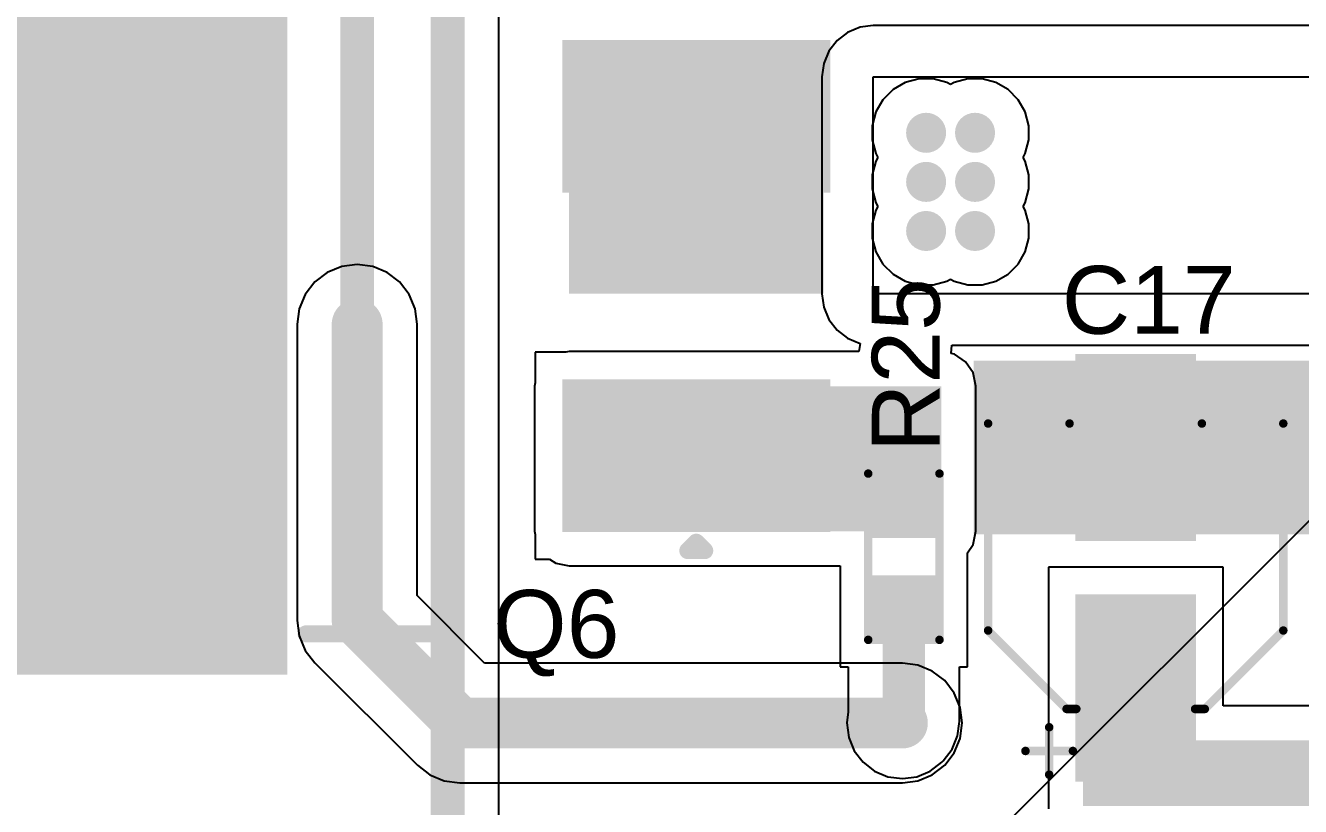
# Model space of a CAD drawing. Header units: millimetres. Extents: x 0 to 214, y 0 to 214.
# Drawn here: x 0.851 to 1.603, y 1.558 to 2.018 of the extents above; entities that cross this region are included whole.
import ezdxf

# ---------------------------------------------------------------- set-up
doc = ezdxf.new("R2010")
doc.units = ezdxf.units.MM
doc.header["$MEASUREMENT"] = 0
for name, color, linetype in [('BottomLayer', 5, 'Continuous'), ('BottomSolder', 6, 'Continuous'), ('TopLayer', 1, 'Continuous'), ('TopOverlay', 2, 'Continuous'), ('TopPaste', 8, 'Continuous'), ('TopSolder', 216, 'Continuous'), ('ViaHoleLayer', 16, 'Continuous')]:
    doc.layers.add(name, color=color, linetype=linetype)
doc.styles.add('Arial', font='', dxfattribs={"height": 0.2})
doc.styles.get('Arial').set_extended_font_data('Arial')

# ---------------------------------------------------------------- blocks, each defined once
blk = doc.blocks.new('RVT1E100M0405__3')
at = {"layer": 'TopLayer'}
for points in [[(-0.12205, 0.0315), (-0.01969, 0.0315), (-0.01969, -0.0315), (-0.12205, -0.0315)], [(0.01969, 0.0315), (0.12205, 0.0315), (0.12205, -0.0315), (0.01969, -0.0315)]]:
    blk.add_hatch(color=1, dxfattribs=at).paths.add_polyline_path(points)
at = {"layer": 'TopPaste'}
for points in [[(-0.12205, 0.0315), (-0.01969, 0.0315), (-0.01969, -0.0315), (-0.12205, -0.0315)], [(0.01969, 0.0315), (0.12205, 0.0315), (0.12205, -0.0315), (0.01969, -0.0315)]]:
    blk.add_hatch(color=8, dxfattribs=at).paths.add_polyline_path(points)
at = {"layer": 'TopSolder'}
for points in [[(-0.12605, 0.0355), (-0.01569, 0.0355), (-0.01569, -0.0355), (-0.12605, -0.0355)], [(0.01569, 0.0355), (0.12605, 0.0355), (0.12605, -0.0355), (0.01569, -0.0355)]]:
    blk.add_hatch(color=216, dxfattribs=at).paths.add_polyline_path(points)
at = {"layer": 'TopOverlay', "const_width": 0.005}
for points in [[(-0.037, 0.087), (-0.08325, 0.04075)], [(-0.037, 0.087), (0.085, 0.087)], [(0.085, 0.087), (0.085, 0.039)], [(-0.108, 0.065), (-0.108, 0.037)], [(-0.122, 0.051), (-0.094, 0.051)], [(-0.08325, 0.04075), (-0.08325, 0.035)], [(-0.08325, -0.035), (-0.08325, -0.04075)], [(0.085, -0.039), (0.085, -0.087)], [(-0.08325, -0.04075), (-0.037, -0.087)], [(-0.037, -0.087), (0.085, -0.087)]]:
    blk.add_lwpolyline(points, dxfattribs=at)
at = {"layer": 'TopOverlay', "const_width": 0.0025}
for points in [[(-0.03825, 0.087, 1), (-0.03575, 0.087, 1)], [(-0.03825, 0.087, 1), (-0.03575, 0.087, 1)], [(0.08375, 0.087, 1), (0.08625, 0.087, 1)], [(0.08375, 0.087, 1), (0.08625, 0.087, 1)], [(-0.10925, 0.065, 1), (-0.10675, 0.065, 1)], [(-0.12325, 0.051, 1), (-0.12075, 0.051, 1)], [(-0.09525, 0.051, 1), (-0.09275, 0.051, 1)], [(-0.10925, 0.037, 1), (-0.10675, 0.037, 1)], [(-0.0845, 0.04075, 1), (-0.082, 0.04075, 1)], [(-0.0845, 0.04075, 1), (-0.082, 0.04075, 1)], [(0.08375, 0.039, 1), (0.08625, 0.039, 1)], [(-0.0845, 0.035, 1), (-0.082, 0.035, 1)], [(-0.0845, -0.035, 1), (-0.082, -0.035, 1)], [(0.08375, -0.039, 1), (0.08625, -0.039, 1)], [(-0.0845, -0.04075, 1), (-0.082, -0.04075, 1)], [(-0.0845, -0.04075, 1), (-0.082, -0.04075, 1)], [(-0.03825, -0.087, 1), (-0.03575, -0.087, 1)], [(-0.03825, -0.087, 1), (-0.03575, -0.087, 1)], [(0.08375, -0.087, 1), (0.08625, -0.087, 1)], [(0.08375, -0.087, 1), (0.08625, -0.087, 1)]]:
    blk.add_lwpolyline(points, format="xyb", close=True, dxfattribs=at)
blk = doc.blocks.new('RES_0603_384')
at = {"layer": 'TopLayer'}
for points in [[(-0.015, 0.0175), (-0.015, -0.0175), (-0.045, -0.0175), (-0.045, 0.0175)], [(0.045, 0.0175), (0.045, -0.0175), (0.015, -0.0175), (0.015, 0.0175)]]:
    blk.add_hatch(color=1, dxfattribs=at).paths.add_polyline_path(points)
at = {"layer": 'TopPaste'}
for points in [[(-0.015, 0.0175), (-0.015, -0.0175), (-0.045, -0.0175), (-0.045, 0.0175)], [(0.045, 0.0175), (0.045, -0.0175), (0.015, -0.0175), (0.015, 0.0175)]]:
    blk.add_hatch(color=8, dxfattribs=at).paths.add_polyline_path(points)
at = {"layer": 'TopSolder'}
for points in [[(-0.011, 0.0215), (-0.011, -0.0215), (-0.049, -0.0215), (-0.049, 0.0215)], [(0.049, 0.0215), (0.049, -0.0215), (0.011, -0.0215), (0.011, 0.0215)]]:
    blk.add_hatch(color=216, dxfattribs=at).paths.add_polyline_path(points)
at = {"layer": 'TopOverlay', "const_width": 0.005}
for points in [[(-0.049, -0.021), (-0.049, 0.021)], [(0.049, 0.021), (-0.049, 0.021)], [(0.049, -0.021), (0.049, 0.021)], [(0.049, -0.021), (-0.049, -0.021)]]:
    blk.add_lwpolyline(points, dxfattribs=at)
at = {"layer": 'TopOverlay', "const_width": 0.0025}
for points in [[(-0.05025, 0.021, 1), (-0.04775, 0.021, 1)], [(-0.05025, 0.021, 1), (-0.04775, 0.021, 1)], [(0.04775, 0.021, 1), (0.05025, 0.021, 1)], [(0.04775, 0.021, 1), (0.05025, 0.021, 1)], [(-0.05025, -0.021, 1), (-0.04775, -0.021, 1)], [(-0.05025, -0.021, 1), (-0.04775, -0.021, 1)], [(0.04775, -0.021, 1), (0.05025, -0.021, 1)], [(0.04775, -0.021, 1), (0.05025, -0.021, 1)]]:
    blk.add_lwpolyline(points, format="xyb", close=True, dxfattribs=at)
blk = doc.blocks.new('D2P____434')
at = {"layer": 'TopLayer'}
for points in [[(-0.225, 0.38504), (0.225, 0.38504), (0.225, 0.03504), (-0.225, 0.03504)], [(-0.14094, -0.13504), (-0.05906, -0.13504), (-0.05906, -0.28504), (-0.14094, -0.28504)], [(0.05906, -0.13504), (0.14094, -0.13504), (0.14094, -0.28504), (0.05906, -0.28504)]]:
    blk.add_hatch(color=1, dxfattribs=at).paths.add_polyline_path(points)
at = {"layer": 'TopPaste'}
for points in [[(-0.225, 0.38504), (0.225, 0.38504), (0.225, 0.03504), (-0.225, 0.03504)], [(-0.14094, -0.13504), (-0.05906, -0.13504), (-0.05906, -0.28504), (-0.14094, -0.28504)], [(0.05906, -0.13504), (0.14094, -0.13504), (0.14094, -0.28504), (0.05906, -0.28504)]]:
    blk.add_hatch(color=8, dxfattribs=at).paths.add_polyline_path(points)
at = {"layer": 'TopSolder'}
for points in [[(-0.229, 0.38904), (0.229, 0.38904), (0.229, 0.03104), (-0.229, 0.03104)], [(-0.14494, -0.13104), (-0.05506, -0.13104), (-0.05506, -0.28904), (-0.14494, -0.28904)], [(0.05506, -0.13104), (0.14494, -0.13104), (0.14494, -0.28904), (0.05506, -0.28904)]]:
    blk.add_hatch(color=216, dxfattribs=at).paths.add_polyline_path(points)
at = {"layer": 'TopOverlay', "const_width": 0.01}
for points in [[(-0.205, 0.02), (-0.205, -0.064)], [(0.201, 0.02), (0.201, -0.064)], [(-0.205, -0.064), (0.201, -0.064)], [(-0.156, -0.205), (-0.156, -0.215)], [(-0.156, -0.205), (-0.151, -0.21)], [(-0.151, -0.21), (-0.156, -0.215)]]:
    blk.add_lwpolyline(points, dxfattribs=at)
at = {"layer": 'TopOverlay', "const_width": 0.005}
for points in [[(-0.2075, 0.02, 1), (-0.2025, 0.02, 1)], [(0.1985, 0.02, 1), (0.2035, 0.02, 1)], [(-0.2075, -0.064, 1), (-0.2025, -0.064, 1)], [(-0.2075, -0.064, 1), (-0.2025, -0.064, 1)], [(0.1985, -0.064, 1), (0.2035, -0.064, 1)], [(0.1985, -0.064, 1), (0.2035, -0.064, 1)], [(-0.1585, -0.205, 1), (-0.1535, -0.205, 1)], [(-0.1585, -0.205, 1), (-0.1535, -0.205, 1)], [(-0.1585, -0.215, 1), (-0.1535, -0.215, 1)], [(-0.1585, -0.215, 1), (-0.1535, -0.215, 1)], [(-0.1535, -0.21, 1), (-0.1485, -0.21, 1)], [(-0.1535, -0.21, 1), (-0.1485, -0.21, 1)]]:
    blk.add_lwpolyline(points, format="xyb", close=True, dxfattribs=at)

msp = doc.modelspace()

# ---------------------------------------------------------------- hatches: boundary and pattern name
at = {"layer": 'BottomLayer'}
h = msp.add_hatch(color=5, dxfattribs=at)
edge = h.paths.add_edge_path()
edge.add_arc((1.382, 1.95486), 0.01181, 0, 360)
h = msp.add_hatch(color=5, dxfattribs=at)
edge = h.paths.add_edge_path()
edge.add_arc((1.41083, 1.95486), 0.01181, 0, 360)
h = msp.add_hatch(color=5, dxfattribs=at)
edge = h.paths.add_edge_path()
edge.add_arc((1.382, 1.92593), 0.01181, 0, 360)
h = msp.add_hatch(color=5, dxfattribs=at)
edge = h.paths.add_edge_path()
edge.add_arc((1.41083, 1.92593), 0.01181, 0, 360)
h = msp.add_hatch(color=5, dxfattribs=at)
edge = h.paths.add_edge_path()
edge.add_arc((1.207, 1.915), 0.01181, 0, 360)
h = msp.add_hatch(color=5, dxfattribs=at)
edge = h.paths.add_edge_path()
edge.add_arc((1.248, 1.915), 0.01181, 0, 360)
h = msp.add_hatch(color=5, dxfattribs=at)
edge = h.paths.add_edge_path()
edge.add_arc((1.287, 1.915), 0.01181, 0, 360)
h = msp.add_hatch(color=5, dxfattribs=at)
edge = h.paths.add_edge_path()
edge.add_arc((1.382, 1.897), 0.01181, 0, 360)
h = msp.add_hatch(color=5, dxfattribs=at)
edge = h.paths.add_edge_path()
edge.add_arc((1.41083, 1.897), 0.01181, 0, 360)
h = msp.add_hatch(color=5, dxfattribs=at)
edge = h.paths.add_edge_path()
edge.add_arc((1.207, 1.883), 0.01181, 0, 360)
h = msp.add_hatch(color=5, dxfattribs=at)
edge = h.paths.add_edge_path()
edge.add_arc((1.248, 1.883), 0.01181, 0, 360)
h = msp.add_hatch(color=5, dxfattribs=at)
edge = h.paths.add_edge_path()
edge.add_arc((1.287, 1.883), 0.01181, 0, 360)
h = msp.add_hatch(color=5, dxfattribs=at)
edge = h.paths.add_edge_path()
edge.add_arc((1.04659, 1.842), 0.01181, 0, 360)
h = msp.add_hatch(color=5, dxfattribs=at)
edge = h.paths.add_edge_path()
edge.add_arc((1.429, 1.797), 0.01181, 0, 360)
h = msp.add_hatch(color=5, dxfattribs=at)
edge = h.paths.add_edge_path()
edge.add_arc((1.45783, 1.797), 0.01181, 0, 360)
h = msp.add_hatch(color=5, dxfattribs=at)
edge = h.paths.add_edge_path()
edge.add_arc((1.429, 1.76807), 0.01181, 0, 360)
h = msp.add_hatch(color=5, dxfattribs=at)
edge = h.paths.add_edge_path()
edge.add_arc((1.45783, 1.76807), 0.01181, 0, 360)
h = msp.add_hatch(color=5, dxfattribs=at)
edge = h.paths.add_edge_path()
edge.add_arc((1.429, 1.73914), 0.01181, 0, 360)
h = msp.add_hatch(color=5, dxfattribs=at)
edge = h.paths.add_edge_path()
edge.add_arc((1.45783, 1.73914), 0.01181, 0, 360)
h = msp.add_hatch(color=5, dxfattribs=at)
edge = h.paths.add_edge_path()
edge.add_arc((1.368, 1.607), 0.01181, 0, 360)
at = {"layer": 'BottomSolder'}
h = msp.add_hatch(color=6, dxfattribs=at)
edge = h.paths.add_edge_path()
edge.add_arc((1.382, 1.95486), 0.00591, 0, 360)
h = msp.add_hatch(color=6, dxfattribs=at)
edge = h.paths.add_edge_path()
edge.add_arc((1.41083, 1.95486), 0.00591, 0, 360)
h = msp.add_hatch(color=6, dxfattribs=at)
edge = h.paths.add_edge_path()
edge.add_arc((1.382, 1.92593), 0.00591, 0, 360)
h = msp.add_hatch(color=6, dxfattribs=at)
edge = h.paths.add_edge_path()
edge.add_arc((1.41083, 1.92593), 0.00591, 0, 360)
h = msp.add_hatch(color=6, dxfattribs=at)
edge = h.paths.add_edge_path()
edge.add_arc((1.382, 1.897), 0.00591, 0, 360)
h = msp.add_hatch(color=6, dxfattribs=at)
edge = h.paths.add_edge_path()
edge.add_arc((1.41083, 1.897), 0.00591, 0, 360)
h = msp.add_hatch(color=6, dxfattribs=at)
edge = h.paths.add_edge_path()
edge.add_arc((1.04659, 1.842), 0.00591, 0, 360)
h = msp.add_hatch(color=6, dxfattribs=at)
edge = h.paths.add_edge_path()
edge.add_arc((1.429, 1.797), 0.00591, 0, 360)
h = msp.add_hatch(color=6, dxfattribs=at)
edge = h.paths.add_edge_path()
edge.add_arc((1.45783, 1.797), 0.00591, 0, 360)
h = msp.add_hatch(color=6, dxfattribs=at)
edge = h.paths.add_edge_path()
edge.add_arc((1.429, 1.76807), 0.00591, 0, 360)
h = msp.add_hatch(color=6, dxfattribs=at)
edge = h.paths.add_edge_path()
edge.add_arc((1.45783, 1.76807), 0.00591, 0, 360)
h = msp.add_hatch(color=6, dxfattribs=at)
edge = h.paths.add_edge_path()
edge.add_arc((1.429, 1.73914), 0.00591, 0, 360)
h = msp.add_hatch(color=6, dxfattribs=at)
edge = h.paths.add_edge_path()
edge.add_arc((1.45783, 1.73914), 0.00591, 0, 360)
h = msp.add_hatch(color=6, dxfattribs=at)
edge = h.paths.add_edge_path()
edge.add_arc((1.368, 1.607), 0.00591, 0, 360)
at = {"layer": 'TopLayer'}
for points in [[(1.17152, 1.86), (1.32152, 1.86), (1.32152, 2.00551), (1.17152, 2.00551)], [(1.41, 1.71819), (1.9584, 1.71819), (1.9584, 1.82055), (1.41, 1.82055)], [(0.29886, 1.63957), (1.00145, 1.63957), (1.00145, 1.80712), (0.29886, 1.80712)], [(1.17152, 1.72), (1.39087, 1.72), (1.39087, 1.80551), (1.17152, 1.80551)], [(1.4745, 1.558), (1.95885, 1.558), (1.95885, 1.59675), (1.4745, 1.59675)]]:
    msp.add_hatch(color=1, dxfattribs=at).paths.add_polyline_path(points)
h = msp.add_hatch(color=1, dxfattribs=at)
edge = h.paths.add_edge_path()
edge.add_arc((1.382, 1.95486), 0.01181, 0, 360)
h = msp.add_hatch(color=1, dxfattribs=at)
edge = h.paths.add_edge_path()
edge.add_arc((1.41083, 1.95486), 0.01181, 0, 360)
h = msp.add_hatch(color=1, dxfattribs=at)
edge = h.paths.add_edge_path()
edge.add_arc((1.382, 1.92593), 0.01181, 0, 360)
h = msp.add_hatch(color=1, dxfattribs=at)
edge = h.paths.add_edge_path()
edge.add_arc((1.41083, 1.92593), 0.01181, 0, 360)
h = msp.add_hatch(color=1, dxfattribs=at)
edge = h.paths.add_edge_path()
edge.add_arc((1.207, 1.915), 0.01181, 0, 360)
h = msp.add_hatch(color=1, dxfattribs=at)
edge = h.paths.add_edge_path()
edge.add_arc((1.248, 1.915), 0.01181, 0, 360)
h = msp.add_hatch(color=1, dxfattribs=at)
edge = h.paths.add_edge_path()
edge.add_arc((1.287, 1.915), 0.01181, 0, 360)
h = msp.add_hatch(color=1, dxfattribs=at)
edge = h.paths.add_edge_path()
edge.add_arc((1.382, 1.897), 0.01181, 0, 360)
h = msp.add_hatch(color=1, dxfattribs=at)
edge = h.paths.add_edge_path()
edge.add_arc((1.41083, 1.897), 0.01181, 0, 360)
h = msp.add_hatch(color=1, dxfattribs=at)
edge = h.paths.add_edge_path()
edge.add_arc((1.207, 1.883), 0.01181, 0, 360)
h = msp.add_hatch(color=1, dxfattribs=at)
edge = h.paths.add_edge_path()
edge.add_arc((1.248, 1.883), 0.01181, 0, 360)
h = msp.add_hatch(color=1, dxfattribs=at)
edge = h.paths.add_edge_path()
edge.add_arc((1.287, 1.883), 0.01181, 0, 360)
h = msp.add_hatch(color=1, dxfattribs=at)
edge = h.paths.add_edge_path()
edge.add_arc((1.04659, 1.842), 0.01181, 0, 360)
h = msp.add_hatch(color=1, dxfattribs=at)
edge = h.paths.add_edge_path()
edge.add_arc((1.429, 1.797), 0.01181, 0, 360)
h = msp.add_hatch(color=1, dxfattribs=at)
edge = h.paths.add_edge_path()
edge.add_arc((1.45783, 1.797), 0.01181, 0, 360)
h = msp.add_hatch(color=1, dxfattribs=at)
edge = h.paths.add_edge_path()
edge.add_arc((1.429, 1.76807), 0.01181, 0, 360)
h = msp.add_hatch(color=1, dxfattribs=at)
edge = h.paths.add_edge_path()
edge.add_arc((1.45783, 1.76807), 0.01181, 0, 360)
h = msp.add_hatch(color=1, dxfattribs=at)
edge = h.paths.add_edge_path()
edge.add_arc((1.429, 1.73914), 0.01181, 0, 360)
h = msp.add_hatch(color=1, dxfattribs=at)
edge = h.paths.add_edge_path()
edge.add_arc((1.45783, 1.73914), 0.01181, 0, 360)
h = msp.add_hatch(color=1, dxfattribs=at)
edge = h.paths.add_edge_path()
edge.add_arc((1.368, 1.607), 0.01181, 0, 360)
at = {"layer": 'TopSolder'}
h = msp.add_hatch(color=216, dxfattribs=at)
edge = h.paths.add_edge_path()
edge.add_arc((1.382, 1.95486), 0.00591, 0, 360)
h = msp.add_hatch(color=216, dxfattribs=at)
edge = h.paths.add_edge_path()
edge.add_arc((1.41083, 1.95486), 0.00591, 0, 360)
h = msp.add_hatch(color=216, dxfattribs=at)
edge = h.paths.add_edge_path()
edge.add_arc((1.382, 1.92593), 0.00591, 0, 360)
h = msp.add_hatch(color=216, dxfattribs=at)
edge = h.paths.add_edge_path()
edge.add_arc((1.41083, 1.92593), 0.00591, 0, 360)
h = msp.add_hatch(color=216, dxfattribs=at)
edge = h.paths.add_edge_path()
edge.add_arc((1.382, 1.897), 0.00591, 0, 360)
h = msp.add_hatch(color=216, dxfattribs=at)
edge = h.paths.add_edge_path()
edge.add_arc((1.41083, 1.897), 0.00591, 0, 360)
h = msp.add_hatch(color=216, dxfattribs=at)
edge = h.paths.add_edge_path()
edge.add_arc((1.04659, 1.842), 0.00591, 0, 360)
h = msp.add_hatch(color=216, dxfattribs=at)
edge = h.paths.add_edge_path()
edge.add_arc((1.429, 1.797), 0.00591, 0, 360)
h = msp.add_hatch(color=216, dxfattribs=at)
edge = h.paths.add_edge_path()
edge.add_arc((1.45783, 1.797), 0.00591, 0, 360)
h = msp.add_hatch(color=216, dxfattribs=at)
edge = h.paths.add_edge_path()
edge.add_arc((1.429, 1.76807), 0.00591, 0, 360)
h = msp.add_hatch(color=216, dxfattribs=at)
edge = h.paths.add_edge_path()
edge.add_arc((1.45783, 1.76807), 0.00591, 0, 360)
h = msp.add_hatch(color=216, dxfattribs=at)
edge = h.paths.add_edge_path()
edge.add_arc((1.429, 1.73914), 0.00591, 0, 360)
h = msp.add_hatch(color=216, dxfattribs=at)
edge = h.paths.add_edge_path()
edge.add_arc((1.45783, 1.73914), 0.00591, 0, 360)
h = msp.add_hatch(color=216, dxfattribs=at)
edge = h.paths.add_edge_path()
edge.add_arc((1.368, 1.607), 0.00591, 0, 360)
at = {"layer": 'ViaHoleLayer'}
h = msp.add_hatch(color=16, dxfattribs=at)
edge = h.paths.add_edge_path()
edge.add_arc((1.382, 1.95486), 0.00591, 0, 360)
h = msp.add_hatch(color=16, dxfattribs=at)
edge = h.paths.add_edge_path()
edge.add_arc((1.41083, 1.95486), 0.00591, 0, 360)
h = msp.add_hatch(color=16, dxfattribs=at)
edge = h.paths.add_edge_path()
edge.add_arc((1.382, 1.92593), 0.00591, 0, 360)
h = msp.add_hatch(color=16, dxfattribs=at)
edge = h.paths.add_edge_path()
edge.add_arc((1.41083, 1.92593), 0.00591, 0, 360)
h = msp.add_hatch(color=16, dxfattribs=at)
edge = h.paths.add_edge_path()
edge.add_arc((1.207, 1.915), 0.00591, 0, 360)
h = msp.add_hatch(color=16, dxfattribs=at)
edge = h.paths.add_edge_path()
edge.add_arc((1.248, 1.915), 0.00591, 0, 360)
h = msp.add_hatch(color=16, dxfattribs=at)
edge = h.paths.add_edge_path()
edge.add_arc((1.287, 1.915), 0.00591, 0, 360)
h = msp.add_hatch(color=16, dxfattribs=at)
edge = h.paths.add_edge_path()
edge.add_arc((1.382, 1.897), 0.00591, 0, 360)
h = msp.add_hatch(color=16, dxfattribs=at)
edge = h.paths.add_edge_path()
edge.add_arc((1.41083, 1.897), 0.00591, 0, 360)
h = msp.add_hatch(color=16, dxfattribs=at)
edge = h.paths.add_edge_path()
edge.add_arc((1.207, 1.883), 0.00591, 0, 360)
h = msp.add_hatch(color=16, dxfattribs=at)
edge = h.paths.add_edge_path()
edge.add_arc((1.248, 1.883), 0.00591, 0, 360)
h = msp.add_hatch(color=16, dxfattribs=at)
edge = h.paths.add_edge_path()
edge.add_arc((1.287, 1.883), 0.00591, 0, 360)
h = msp.add_hatch(color=16, dxfattribs=at)
edge = h.paths.add_edge_path()
edge.add_arc((1.04659, 1.842), 0.00591, 0, 360)
h = msp.add_hatch(color=16, dxfattribs=at)
edge = h.paths.add_edge_path()
edge.add_arc((1.429, 1.797), 0.00591, 0, 360)
h = msp.add_hatch(color=16, dxfattribs=at)
edge = h.paths.add_edge_path()
edge.add_arc((1.45783, 1.797), 0.00591, 0, 360)
h = msp.add_hatch(color=16, dxfattribs=at)
edge = h.paths.add_edge_path()
edge.add_arc((1.429, 1.76807), 0.00591, 0, 360)
h = msp.add_hatch(color=16, dxfattribs=at)
edge = h.paths.add_edge_path()
edge.add_arc((1.45783, 1.76807), 0.00591, 0, 360)
h = msp.add_hatch(color=16, dxfattribs=at)
edge = h.paths.add_edge_path()
edge.add_arc((1.429, 1.73914), 0.00591, 0, 360)
h = msp.add_hatch(color=16, dxfattribs=at)
edge = h.paths.add_edge_path()
edge.add_arc((1.45783, 1.73914), 0.00591, 0, 360)
h = msp.add_hatch(color=16, dxfattribs=at)
edge = h.paths.add_edge_path()
edge.add_arc((1.368, 1.607), 0.00591, 0, 360)

# ---------------------------------------------------------------- linework, layer by layer
at = {"layer": 'BottomLayer'}
for p, q in [((1.36972, 1.9845), (1.36247, 1.98031)), ((1.37781, 1.98667), (1.36972, 1.9845)), ((1.38619, 1.98667), (1.37781, 1.98667)), ((1.39428, 1.9845), (1.38619, 1.98667)), ((1.39642, 1.98327), (1.39428, 1.9845)), ((1.39855, 1.9845), (1.39642, 1.98327)), ((1.40665, 1.98667), (1.39855, 1.9845)), ((1.41502, 1.98667), (1.40665, 1.98667)), ((1.42311, 1.9845), (1.41502, 1.98667)), ((1.43037, 1.98031), (1.42311, 1.9845)), ((1.36247, 1.98031), (1.35654, 1.97439)), ((1.43629, 1.97439), (1.43037, 1.98031)), ((1.35654, 1.97439), (1.35236, 1.96714)), ((1.44048, 1.96714), (1.43629, 1.97439)), ((1.35236, 1.96714), (1.35019, 1.95905)), ((1.44264, 1.95905), (1.44048, 1.96714)), ((1.35019, 1.95905), (1.35019, 1.95067)), ((1.44264, 1.95067), (1.44264, 1.95905)), ((1.35019, 1.95067), (1.35236, 1.94258)), ((1.44048, 1.94258), (1.44264, 1.95067)), ((1.35236, 1.94258), (1.35362, 1.94039)), ((1.35362, 1.94039), (1.35236, 1.93821)), ((1.43921, 1.94039), (1.44048, 1.94258)), ((1.44048, 1.93821), (1.43921, 1.94039)), ((1.35236, 1.93821), (1.35019, 1.93012)), ((1.44264, 1.93012), (1.44048, 1.93821)), ((1.35019, 1.93012), (1.35019, 1.92174)), ((1.44264, 1.92174), (1.44264, 1.93012)), ((1.35019, 1.92174), (1.35236, 1.91365)), ((1.44048, 1.91365), (1.44264, 1.92174)), ((1.35236, 1.90928), (1.35019, 1.90119)), ((1.35236, 1.91365), (1.35362, 1.91146)), ((1.35362, 1.91146), (1.35236, 1.90928)), ((1.43921, 1.91146), (1.44048, 1.91365)), ((1.44048, 1.90928), (1.43921, 1.91146)), ((1.44264, 1.90119), (1.44048, 1.90928)), ((1.35019, 1.90119), (1.35019, 1.89281)), ((1.44264, 1.89281), (1.44264, 1.90119)), ((1.35019, 1.89281), (1.35236, 1.88472)), ((1.44048, 1.88472), (1.44264, 1.89281)), ((1.35236, 1.88472), (1.35654, 1.87747)), ((1.43629, 1.87747), (1.44048, 1.88472)), ((1.02894, 1.87257), (1.02163, 1.86696)), ((1.03745, 1.8761), (1.02894, 1.87257)), ((1.04659, 1.8773), (1.03745, 1.8761)), ((1.05573, 1.8761), (1.04659, 1.8773)), ((1.06424, 1.87257), (1.05573, 1.8761)), ((1.07155, 1.86696), (1.06424, 1.87257)), ((1.35654, 1.87747), (1.36247, 1.87154)), ((1.43037, 1.87154), (1.43629, 1.87747)), ((1.02163, 1.86696), (1.01602, 1.85965)), ((1.07716, 1.85965), (1.07155, 1.86696)), ((1.36247, 1.87154), (1.36972, 1.86736)), ((1.36972, 1.86736), (1.37781, 1.86519)), ((1.37781, 1.86519), (1.38619, 1.86519)), ((1.38619, 1.86519), (1.39428, 1.86736)), ((1.39428, 1.86736), (1.39642, 1.86859)), ((1.39642, 1.86859), (1.39855, 1.86736)), ((1.39855, 1.86736), (1.40665, 1.86519)), ((1.40665, 1.86519), (1.41502, 1.86519)), ((1.41502, 1.86519), (1.42311, 1.86736)), ((1.42311, 1.86736), (1.43037, 1.87154)), ((1.01602, 1.85965), (1.01249, 1.85114)), ((1.08069, 1.85114), (1.07716, 1.85965)), ((1.01249, 1.85114), (1.01129, 1.842)), ((1.08189, 1.842), (1.08069, 1.85114)), ((1.01129, 1.842), (1.01129, 1.66745)), ((1.08189, 1.68207), (1.08189, 1.842)), ((1.12166, 1.6423), (1.08189, 1.68207)), ((1.01129, 1.66745), (1.01249, 1.65831)), ((1.01249, 1.65831), (1.01602, 1.6498)), ((1.01602, 1.6498), (1.02163, 1.64249)), ((1.02163, 1.64249), (1.08208, 1.58204)), ((1.368, 1.6423), (1.12166, 1.6423)), ((1.37714, 1.6411), (1.368, 1.6423)), ((1.38565, 1.63757), (1.37714, 1.6411)), ((1.39296, 1.63196), (1.38565, 1.63757)), ((1.39857, 1.62465), (1.39296, 1.63196)), ((1.4021, 1.61614), (1.39857, 1.62465)), ((1.4033, 1.607), (1.4021, 1.61614)), ((1.4021, 1.59786), (1.4033, 1.607)), ((1.39857, 1.58935), (1.4021, 1.59786)), ((1.39296, 1.58204), (1.39857, 1.58935)), ((1.08208, 1.58204), (1.08939, 1.57643)), ((1.38565, 1.57643), (1.39296, 1.58204)), ((1.08939, 1.57643), (1.0979, 1.5729)), ((1.0979, 1.5729), (1.10704, 1.5717)), ((1.10704, 1.5717), (1.368, 1.5717)), ((1.368, 1.5717), (1.37714, 1.5729)), ((1.37714, 1.5729), (1.38565, 1.57643))]:
    msp.add_line(p, q, dxfattribs=at)
at = {"layer": 'BottomLayer', "const_width": 0.03}
for points in [[(1.04659, 1.66745), (1.04659, 1.842)], [(1.04659, 1.66745), (1.10704, 1.607)], [(1.10704, 1.607), (1.368, 1.607)]]:
    msp.add_lwpolyline(points, dxfattribs=at)
at = {"layer": 'BottomLayer', "const_width": 0.015}
for points in [[(1.03909, 1.842, 1), (1.05409, 1.842, 1)], [(1.03909, 1.66745, 1), (1.05409, 1.66745, 1)], [(1.03909, 1.66745, 1), (1.05409, 1.66745, 1)], [(1.09954, 1.607, 1), (1.11454, 1.607, 1)], [(1.09954, 1.607, 1), (1.11454, 1.607, 1)], [(1.3605, 1.607, 1), (1.3755, 1.607, 1)]]:
    msp.add_lwpolyline(points, format="xyb", close=True, dxfattribs=at)
at = {"layer": 'BottomSolder'}
msp.add_line((0.01331, 0.13315), (214.05121, 213.98292), dxfattribs=at)
at = {"layer": 'TopLayer'}
for p, q in [((1.13013, 1.34303), (1.13013, 2.1775)), ((1.34304, 2.01705), (1.33574, 2.01403)), ((1.35087, 2.01808), (1.34304, 2.01705)), ((2.06787, 2.01808), (1.35087, 2.01808)), ((1.32947, 2.00922), (1.32466, 2.00295)), ((1.33574, 2.01403), (1.32947, 2.00922)), ((1.32466, 2.00295), (1.32164, 1.99565)), ((1.32164, 1.99565), (1.32061, 1.98782)), ((1.32061, 1.98782), (1.32061, 1.86)), ((1.35087, 1.86), (1.35087, 1.98782)), ((1.35087, 1.98782), (2.06787, 1.98782)), ((1.32061, 1.86), (1.32164, 1.85217)), ((1.99764, 1.86), (1.35087, 1.86)), ((1.32164, 1.85217), (1.32466, 1.84487)), ((1.32466, 1.84487), (1.32947, 1.8386)), ((1.32947, 1.8386), (1.33574, 1.8338)), ((1.33574, 1.8338), (1.34304, 1.83077)), ((1.34304, 1.83077), (1.34223, 1.82591)), ((1.39672, 1.82474), (1.39721, 1.82974)), ((1.39721, 1.82974), (1.96739, 1.82974)), ((1.16955, 1.82551), (1.15152, 1.82551)), ((1.15152, 1.82551), (1.15152, 1.80748)), ((1.17152, 1.82591), (1.16955, 1.82551)), ((1.34223, 1.82591), (1.17152, 1.82591)), ((1.39867, 1.82435), (1.39672, 1.82474)), ((1.40529, 1.81993), (1.39867, 1.82435)), ((1.40971, 1.81332), (1.40529, 1.81993)), ((1.41126, 1.80551), (1.40971, 1.81332)), ((1.15152, 1.80748), (1.15113, 1.80551)), ((1.15113, 1.80551), (1.15113, 1.72)), ((1.41126, 1.72), (1.41126, 1.80551)), ((1.15113, 1.72), (1.15152, 1.71803)), ((1.15152, 1.71803), (1.15152, 1.70362)), ((1.40971, 1.7122), (1.41126, 1.72)), ((1.40637, 1.7072), (1.40971, 1.7122)), ((1.40637, 1.64), (1.40637, 1.7072)), ((1.15152, 1.70362), (1.16003, 1.70362)), ((1.16003, 1.70362), (1.16372, 1.70116)), ((1.16372, 1.70116), (1.17152, 1.69961)), ((1.17152, 1.69961), (1.33137, 1.69961)), ((1.33137, 1.69961), (1.33137, 1.64)), ((1.55705, 1.69882), (1.45405, 1.69882)), ((1.45405, 1.69882), (1.45405, 1.55646)), ((1.55705, 1.61715), (1.55705, 1.69882)), ((1.33137, 1.64), (1.33609, 1.64)), ((1.33609, 1.64), (1.33609, 1.61359)), ((1.40165, 1.60787), (1.40165, 1.64)), ((1.40165, 1.64), (1.40637, 1.64)), ((1.80211, 1.61715), (1.55705, 1.61715)), ((1.33609, 1.61359), (1.33522, 1.607)), ((1.33522, 1.607), (1.33634, 1.59852)), ((1.40053, 1.59938), (1.40165, 1.60787)), ((1.33634, 1.59852), (1.33961, 1.59061)), ((1.39726, 1.59148), (1.40053, 1.59938)), ((1.33961, 1.59061), (1.34482, 1.58382)), ((1.39205, 1.58469), (1.39726, 1.59148)), ((1.34482, 1.58382), (1.35161, 1.57861)), ((1.35161, 1.57861), (1.35952, 1.57534)), ((1.37648, 1.57534), (1.38439, 1.57861)), ((1.38439, 1.57861), (1.39118, 1.58382)), ((1.39118, 1.58382), (1.39205, 1.58469)), ((1.35952, 1.57534), (1.368, 1.57422)), ((1.368, 1.57422), (1.37648, 1.57534))]:
    msp.add_line(p, q, dxfattribs=at)
for points, const_width in [([(1.04659, 1.842), (1.04659, 2.29162)], 0.02), ([(1.09987, 1.34303), (1.09987, 2.19003)], 0.02), ([(1.36887, 1.60787), (1.36887, 1.675)], 0.025), ([(1.368, 1.607), (1.36887, 1.60787)], 0.025)]:
    msp.add_lwpolyline(points, dxfattribs=dict(at, const_width=const_width))
for points, const_width in [([(1.04159, 1.842, 1), (1.05159, 1.842, 1)], 0.01), ([(1.36262, 1.675, 1), (1.37512, 1.675, 1)], 0.0125), ([(1.36175, 1.607, 1), (1.37425, 1.607, 1)], 0.0125), ([(1.36262, 1.60787, 1), (1.37512, 1.60787, 1)], 0.0125), ([(1.36262, 1.60787, 1), (1.37512, 1.60787, 1)], 0.0125)]:
    msp.add_lwpolyline(points, format="xyb", close=True, dxfattribs=dict(at, const_width=const_width))
at = {"layer": 'TopSolder'}
msp.add_line((0.01331, 0.13315), (214.05121, 213.98292), dxfattribs=at)

# ---------------------------------------------------------------- block references
for name, p, rotation in [('D2P____434', (1.03649, 1.86457), 90), ('RVT1E100M0405__3', (1.50555, 1.69851), 90), ('RES_0603_384', (1.36887, 1.705), 270)]:
    msp.add_blockref(name, p, dxfattribs=dict(rotation=rotation))

# ---------------------------------------------------------------- texts
at = {"layer": 'TopOverlay', "style": 'Arial'}
for s, p in [('C17', (1.46199, 1.8364)), ('Q6', (1.12666, 1.6454))]:
    msp.add_text(s, height=0.04, dxfattribs=at).set_placement(p)
msp.add_text('R25', height=0.04, rotation=90, dxfattribs=at).set_placement((1.38999, 1.76668))

doc.saveas('drawing.dxf')
